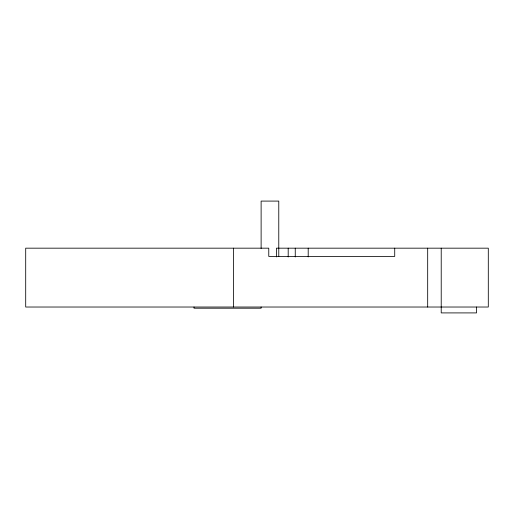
<?xml version="1.0" encoding="UTF-8"?>
<svg xmlns="http://www.w3.org/2000/svg" width="514" height="514" viewBox="0 0 514 514"><rect width="100%" height="100%" fill="white"/><g stroke="black" fill="none" stroke-linecap="round" stroke-linejoin="round"><path stroke-width="0.77" d="M476.529 307.025L476.529 312.91L441.218 312.91L441.218 248.172M427.68 248.172L427.68 307.025M394.72 248.172L394.72 256.409L268.771 256.409L268.771 248.172L25.7 248.172L25.7 307.025L488.3 307.025L488.3 248.172L276.423 248.172L276.423 256.923M308.201 248.172L308.201 256.923M295.254 248.172L295.254 256.981M288.193 248.172L288.193 256.981M278.774 256.467L278.774 201.09L261.118 201.09L261.118 248.442M261.118 307.025L261.118 308.201L194.022 308.201L194.022 307.025M233.459 248.172L233.459 307.025"/></g></svg>
